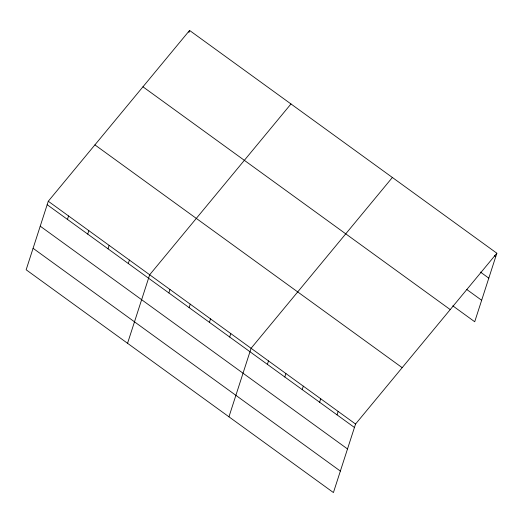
<?xml version="1.0" encoding="UTF-8"?>
<svg xmlns="http://www.w3.org/2000/svg" width="523" height="523" viewBox="0 0 523 523"><rect width="100%" height="100%" fill="white"/><g stroke="black" fill="none" stroke-linecap="round" stroke-linejoin="round"><path stroke-width="0.78" d="M48.286 201.25L26.15 269.776L333.426 492.561L355.555 424.035L496.85 253.224L189.574 30.439L48.286 201.25L355.555 424.035M67.447 219.405L68.565 215.953M87.727 234.108L88.845 230.663M108.013 248.811L109.124 245.365M188.908 32.511L189.574 30.439M128.292 263.514L129.403 260.068M127.553 343.297L149.683 274.771L290.978 103.959M168.851 292.919L169.962 289.474M189.13 307.629L190.241 304.177M209.409 322.331L210.521 318.88M229.689 337.034L230.8 333.582M228.95 416.811L251.086 348.292L392.374 177.474M267.384 364.361L268.495 360.916M284.793 376.985L285.904 373.54M302.202 389.609L303.32 386.164M319.618 402.233L320.73 398.788M337.028 414.857L338.146 411.411M496.85 253.224L474.714 321.75L452.794 305.85M494.444 255.734L495.739 256.669M480.415 272.065L488.802 278.144M466.823 289.52L481.65 300.274M142.949 86.805L450.225 309.59M94.911 144.884L402.18 367.669M47.168 204.702L354.444 427.481M40.232 226.178L347.507 448.956M33.086 248.301L340.362 471.086"/></g></svg>
